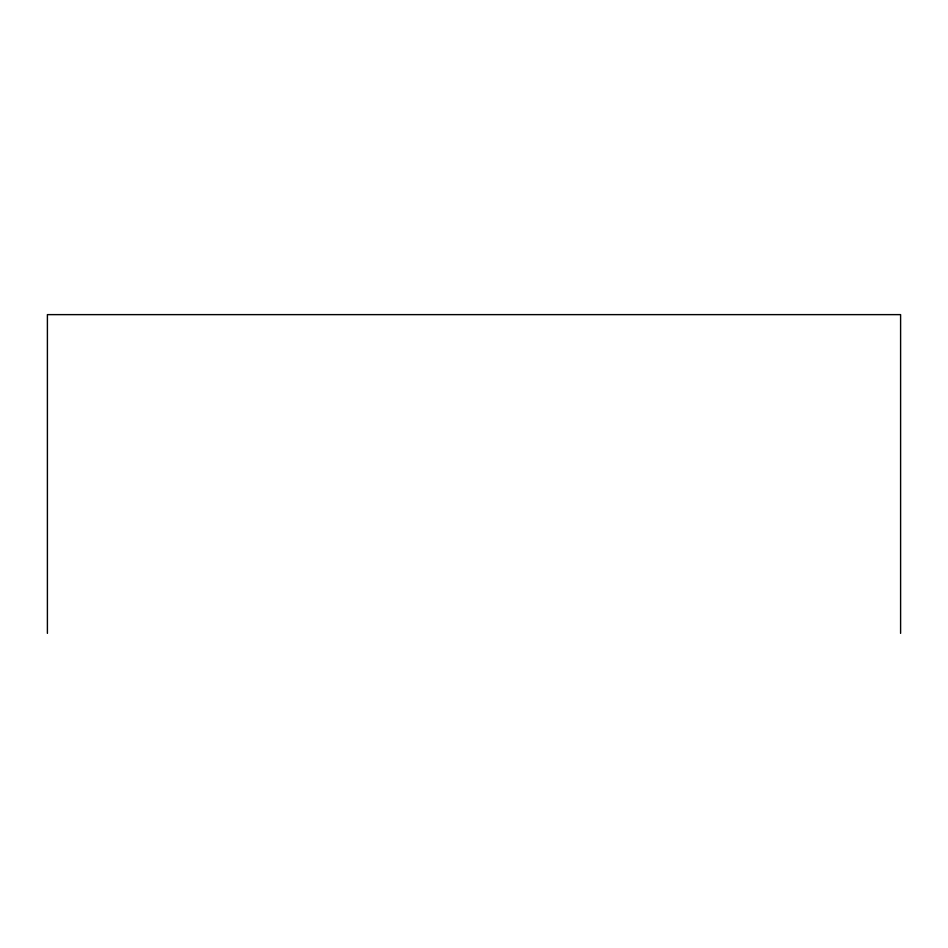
<?xml version="1.0" encoding="UTF-8"?>
<svg xmlns="http://www.w3.org/2000/svg" width="948" height="948" viewBox="0 0 948 948"><rect width="100%" height="100%" fill="white"/><g stroke="black" fill="none" stroke-linecap="round" stroke-linejoin="round"><path stroke-width="1.42" d="M900.6 633.371L900.6 314.629L47.4 314.629L47.4 633.371"/></g></svg>
